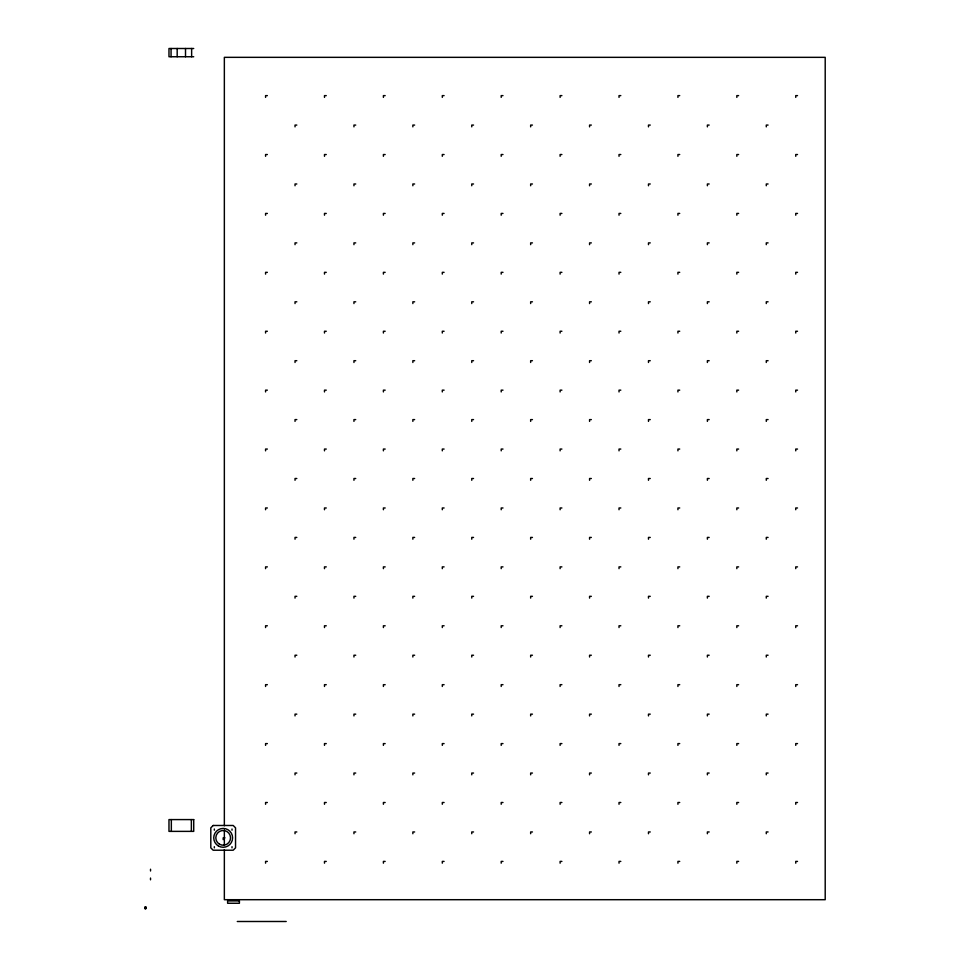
<?xml version="1.0" encoding="UTF-8"?>
<svg xmlns="http://www.w3.org/2000/svg" width="970" height="970" viewBox="0 0 970 970"><rect width="100%" height="100%" fill="white"/><g stroke="black" fill="none" stroke-linecap="round" stroke-linejoin="round"><path stroke-width="1.45" d="M144.845 908.308C145.561 906.744 143.899 909.084 145.827 908.538M144.845 907.447L145.839 907.277L145.815 908.563M193.721 48.5L168.974 48.5L168.974 56.745L193.721 56.745M267.356 95.63L265.586 95.63L265.586 97.388M326.259 95.63L324.489 95.63L324.489 97.388M385.163 95.63L383.405 95.63L383.405 97.388M444.078 95.63L442.308 95.63L442.308 97.388M502.981 95.63L501.211 95.63L501.211 97.388M561.885 95.63L560.114 95.63L560.114 97.388M620.8 95.63L619.03 95.63L619.03 97.388M679.703 95.63L677.933 95.63L677.933 97.388M738.606 95.63L736.836 95.63L736.836 97.388M797.51 95.63L795.752 95.63L795.752 97.388M296.808 125.081L295.038 125.081L295.038 126.852M355.711 125.081L353.953 125.081L353.953 126.852M414.626 125.081L412.856 125.081L412.856 126.852M473.53 125.081L471.759 125.081L471.759 126.852M532.433 125.081L530.663 125.081L530.663 126.852M591.336 125.081L589.578 125.081L589.578 126.852M650.252 125.081L648.481 125.081L648.481 126.852M709.155 125.081L707.385 125.081L707.385 126.852M768.058 125.081L766.288 125.081L766.288 126.852M267.356 154.533L265.586 154.533L265.586 156.303M326.259 154.533L324.489 154.533L324.489 156.303M385.163 154.533L383.405 154.533L383.405 156.303M444.078 154.533L442.308 154.533L442.308 156.303M502.981 154.533L501.211 154.533L501.211 156.303M561.885 154.533L560.114 154.533L560.114 156.303M620.8 154.533L619.03 154.533L619.03 156.303M679.703 154.533L677.933 154.533L677.933 156.303M738.606 154.533L736.836 154.533L736.836 156.303M797.51 154.533L795.752 154.533L795.752 156.303M296.808 183.985L295.038 183.985L295.038 185.755M355.711 183.985L353.953 183.985L353.953 185.755M414.626 183.985L412.856 183.985L412.856 185.755M473.53 183.985L471.759 183.985L471.759 185.755M532.433 183.985L530.663 183.985L530.663 185.755M591.336 183.985L589.578 183.985L589.578 185.755M650.252 183.985L648.481 183.985L648.481 185.755M709.155 183.985L707.385 183.985L707.385 185.755M768.058 183.985L766.288 183.985L766.288 185.755M267.356 213.436L265.586 213.436L265.586 215.207M326.259 213.436L324.489 213.436L324.489 215.207M385.163 213.436L383.405 213.436L383.405 215.207M444.078 213.436L442.308 213.436L442.308 215.207M502.981 213.436L501.211 213.436L501.211 215.207M561.885 213.436L560.114 213.436L560.114 215.207M620.8 213.436L619.03 213.436L619.03 215.207M679.703 213.436L677.933 213.436L677.933 215.207M738.606 213.436L736.836 213.436L736.836 215.207M797.51 213.436L795.752 213.436L795.752 215.207M296.808 242.888L295.038 242.888L295.038 244.658M355.711 242.888L353.953 242.888L353.953 244.658M414.626 242.888L412.856 242.888L412.856 244.658M473.53 242.888L471.759 242.888L471.759 244.658M532.433 242.888L530.663 242.888L530.663 244.658M591.336 242.888L589.578 242.888L589.578 244.658M650.252 242.888L648.481 242.888L648.481 244.658M709.155 242.888L707.385 242.888L707.385 244.658M768.058 242.888L766.288 242.888L766.288 244.658M267.356 272.34L265.586 272.34L265.586 274.11M326.259 272.34L324.489 272.34L324.489 274.11M385.163 272.34L383.405 272.34L383.405 274.11M444.078 272.34L442.308 272.34L442.308 274.11M502.981 272.34L501.211 272.34L501.211 274.11M561.885 272.34L560.114 272.34L560.114 274.11M620.8 272.34L619.03 272.34L619.03 274.11M679.703 272.34L677.933 272.34L677.933 274.11M738.606 272.34L736.836 272.34L736.836 274.11M797.51 272.34L795.752 272.34L795.752 274.11M296.808 301.803L295.038 301.803L295.038 303.561M355.711 301.803L353.953 301.803L353.953 303.561M414.626 301.803L412.856 301.803L412.856 303.561M473.53 301.803L471.759 301.803L471.759 303.561M532.433 301.803L530.663 301.803L530.663 303.561M591.336 301.803L589.578 301.803L589.578 303.561M650.252 301.803L648.481 301.803L648.481 303.561M709.155 301.803L707.385 301.803L707.385 303.561M768.058 301.803L766.288 301.803L766.288 303.561M267.356 331.255L265.586 331.255L265.586 333.025M326.259 331.255L324.489 331.255L324.489 333.025M385.163 331.255L383.405 331.255L383.405 333.025M444.078 331.255L442.308 331.255L442.308 333.025M502.981 331.255L501.211 331.255L501.211 333.025M561.885 331.255L560.114 331.255L560.114 333.025M620.8 331.255L619.03 331.255L619.03 333.025M679.703 331.255L677.933 331.255L677.933 333.025M738.606 331.255L736.836 331.255L736.836 333.025M797.51 331.255L795.752 331.255L795.752 333.025M296.808 360.707L295.038 360.707L295.038 362.477M355.711 360.707L353.953 360.707L353.953 362.477M414.626 360.707L412.856 360.707L412.856 362.477M473.53 360.707L471.759 360.707L471.759 362.477M532.433 360.707L530.663 360.707L530.663 362.477M591.336 360.707L589.578 360.707L589.578 362.477M650.252 360.707L648.481 360.707L648.481 362.477M709.155 360.707L707.385 360.707L707.385 362.477M768.058 360.707L766.288 360.707L766.288 362.477M267.356 390.158L265.586 390.158L265.586 391.928M326.259 390.158L324.489 390.158L324.489 391.928M385.163 390.158L383.405 390.158L383.405 391.928M444.078 390.158L442.308 390.158L442.308 391.928M502.981 390.158L501.211 390.158L501.211 391.928M561.885 390.158L560.114 390.158L560.114 391.928M620.8 390.158L619.03 390.158L619.03 391.928M679.703 390.158L677.933 390.158L677.933 391.928M738.606 390.158L736.836 390.158L736.836 391.928M797.51 390.158L795.752 390.158L795.752 391.928M296.808 419.61L295.038 419.61L295.038 421.38M355.711 419.61L353.953 419.61L353.953 421.38M414.626 419.61L412.856 419.61L412.856 421.38M473.53 419.61L471.759 419.61L471.759 421.38M532.433 419.61L530.663 419.61L530.663 421.38M591.336 419.61L589.578 419.61L589.578 421.38M650.252 419.61L648.481 419.61L648.481 421.38M709.155 419.61L707.385 419.61L707.385 421.38M768.058 419.61L766.288 419.61L766.288 421.38M267.356 449.061L265.586 449.061L265.586 450.832M326.259 449.061L324.489 449.061L324.489 450.832M385.163 449.061L383.405 449.061L383.405 450.832M444.078 449.061L442.308 449.061L442.308 450.832M502.981 449.061L501.211 449.061L501.211 450.832M561.885 449.061L560.114 449.061L560.114 450.832M620.8 449.061L619.03 449.061L619.03 450.832M679.703 449.061L677.933 449.061L677.933 450.832M738.606 449.061L736.836 449.061L736.836 450.832M797.51 449.061L795.752 449.061L795.752 450.832M296.808 478.513L295.038 478.513L295.038 480.283M355.711 478.513L353.953 478.513L353.953 480.283M414.626 478.513L412.856 478.513L412.856 480.283M473.53 478.513L471.759 478.513L471.759 480.283M532.433 478.513L530.663 478.513L530.663 480.283M591.336 478.513L589.578 478.513L589.578 480.283M650.252 478.513L648.481 478.513L648.481 480.283M709.155 478.513L707.385 478.513L707.385 480.283M768.058 478.513L766.288 478.513L766.288 480.283M267.356 507.977L265.586 507.977L265.586 509.735M326.259 507.977L324.489 507.977L324.489 509.735M385.163 507.977L383.405 507.977L383.405 509.735M444.078 507.977L442.308 507.977L442.308 509.735M502.981 507.977L501.211 507.977L501.211 509.735M561.885 507.977L560.114 507.977L560.114 509.735M620.8 507.977L619.03 507.977L619.03 509.735M679.703 507.977L677.933 507.977L677.933 509.735M738.606 507.977L736.836 507.977L736.836 509.735M797.51 507.977L795.752 507.977L795.752 509.735M296.808 537.428L295.038 537.428L295.038 539.199M355.711 537.428L353.953 537.428L353.953 539.199M414.626 537.428L412.856 537.428L412.856 539.199M473.53 537.428L471.759 537.428L471.759 539.199M532.433 537.428L530.663 537.428L530.663 539.199M591.336 537.428L589.578 537.428L589.578 539.199M650.252 537.428L648.481 537.428L648.481 539.199M709.155 537.428L707.385 537.428L707.385 539.199M768.058 537.428L766.288 537.428L766.288 539.199M267.356 566.88L265.586 566.88L265.586 568.65M326.259 566.88L324.489 566.88L324.489 568.65M385.163 566.88L383.405 566.88L383.405 568.65M444.078 566.88L442.308 566.88L442.308 568.65M502.981 566.88L501.211 566.88L501.211 568.65M561.885 566.88L560.114 566.88L560.114 568.65M620.8 566.88L619.03 566.88L619.03 568.65M679.703 566.88L677.933 566.88L677.933 568.65M738.606 566.88L736.836 566.88L736.836 568.65M797.51 566.88L795.752 566.88L795.752 568.65M296.808 596.332L295.038 596.332L295.038 598.102M355.711 596.332L353.953 596.332L353.953 598.102M414.626 596.332L412.856 596.332L412.856 598.102M473.53 596.332L471.759 596.332L471.759 598.102M532.433 596.332L530.663 596.332L530.663 598.102M591.336 596.332L589.578 596.332L589.578 598.102M650.252 596.332L648.481 596.332L648.481 598.102M709.155 596.332L707.385 596.332L707.385 598.102M768.058 596.332L766.288 596.332L766.288 598.102M267.356 625.783L265.586 625.783L265.586 627.554M326.259 625.783L324.489 625.783L324.489 627.554M385.163 625.783L383.405 625.783L383.405 627.554M444.078 625.783L442.308 625.783L442.308 627.554M502.981 625.783L501.211 625.783L501.211 627.554M561.885 625.783L560.114 625.783L560.114 627.554M620.8 625.783L619.03 625.783L619.03 627.554M679.703 625.783L677.933 625.783L677.933 627.554M738.606 625.783L736.836 625.783L736.836 627.554M797.51 625.783L795.752 625.783L795.752 627.554M296.808 655.235L295.038 655.235L295.038 657.005M355.711 655.235L353.953 655.235L353.953 657.005M414.626 655.235L412.856 655.235L412.856 657.005M473.53 655.235L471.759 655.235L471.759 657.005M532.433 655.235L530.663 655.235L530.663 657.005M591.336 655.235L589.578 655.235L589.578 657.005M650.252 655.235L648.481 655.235L648.481 657.005M709.155 655.235L707.385 655.235L707.385 657.005M768.058 655.235L766.288 655.235L766.288 657.005M267.356 684.687L265.586 684.687L265.586 686.457M326.259 684.687L324.489 684.687L324.489 686.457M385.163 684.687L383.405 684.687L383.405 686.457M444.078 684.687L442.308 684.687L442.308 686.457M502.981 684.687L501.211 684.687L501.211 686.457M561.885 684.687L560.114 684.687L560.114 686.457M620.8 684.687L619.03 684.687L619.03 686.457M679.703 684.687L677.933 684.687L677.933 686.457M738.606 684.687L736.836 684.687L736.836 686.457M797.51 684.687L795.752 684.687L795.752 686.457M296.808 714.15L295.038 714.15L295.038 715.909M355.711 714.15L353.953 714.15L353.953 715.909M414.626 714.15L412.856 714.15L412.856 715.909M473.53 714.15L471.759 714.15L471.759 715.909M532.433 714.15L530.663 714.15L530.663 715.909M591.336 714.15L589.578 714.15L589.578 715.909M650.252 714.15L648.481 714.15L648.481 715.909M709.155 714.15L707.385 714.15L707.385 715.909M768.058 714.15L766.288 714.15L766.288 715.909M267.356 743.602L265.586 743.602L265.586 745.372M326.259 743.602L324.489 743.602L324.489 745.372M385.163 743.602L383.405 743.602L383.405 745.372M444.078 743.602L442.308 743.602L442.308 745.372M502.981 743.602L501.211 743.602L501.211 745.372M561.885 743.602L560.114 743.602L560.114 745.372M620.8 743.602L619.03 743.602L619.03 745.372M679.703 743.602L677.933 743.602L677.933 745.372M738.606 743.602L736.836 743.602L736.836 745.372M797.51 743.602L795.752 743.602L795.752 745.372M296.808 773.054L295.038 773.054L295.038 774.824M355.711 773.054L353.953 773.054L353.953 774.824M414.626 773.054L412.856 773.054L412.856 774.824M473.53 773.054L471.759 773.054L471.759 774.824M532.433 773.054L530.663 773.054L530.663 774.824M591.336 773.054L589.578 773.054L589.578 774.824M650.252 773.054L648.481 773.054L648.481 774.824M709.155 773.054L707.385 773.054L707.385 774.824M768.058 773.054L766.288 773.054L766.288 774.824M267.356 802.505L265.586 802.505L265.586 804.275M326.259 802.505L324.489 802.505L324.489 804.275M385.163 802.505L383.405 802.505L383.405 804.275M444.078 802.505L442.308 802.505L442.308 804.275M502.981 802.505L501.211 802.505L501.211 804.275M561.885 802.505L560.114 802.505L560.114 804.275M620.8 802.505L619.03 802.505L619.03 804.275M679.703 802.505L677.933 802.505L677.933 804.275M738.606 802.505L736.836 802.505L736.836 804.275M797.51 802.505L795.752 802.505L795.752 804.275M296.808 831.957L295.038 831.957L295.038 833.727M355.711 831.957L353.953 831.957L353.953 833.727M414.626 831.957L412.856 831.957L412.856 833.727M473.53 831.957L471.759 831.957L471.759 833.727M532.433 831.957L530.663 831.957L530.663 833.727M591.336 831.957L589.578 831.957L589.578 833.727M650.252 831.957L648.481 831.957L648.481 833.727M709.155 831.957L707.385 831.957L707.385 833.727M768.058 831.957L766.288 831.957L766.288 833.727M224.943 837.85L223.173 837.85L223.173 839.62M267.356 861.409L265.586 861.409L265.586 863.179M326.259 861.409L324.489 861.409L324.489 863.179M385.163 861.409L383.405 861.409L383.405 863.179M444.078 861.409L442.308 861.409L442.308 863.179M502.981 861.409L501.211 861.409L501.211 863.179M561.885 861.409L560.114 861.409L560.114 863.179M620.8 861.409L619.03 861.409L619.03 863.179M679.703 861.409L677.933 861.409L677.933 863.179M738.606 861.409L736.836 861.409L736.836 863.179M797.51 861.409L795.752 861.409L795.752 863.179M237.286 921.5L286.211 921.488M232.012 829.01L232.012 830.187M232.012 846.689L232.012 847.865M227.623 899.602L227.623 900.318M224.349 825.797L224.349 57.339L825.203 57.339L825.203 899.699L224.349 899.699L224.349 849.708M224.349 830.005L224.349 845.464M214.334 829.01L214.334 830.187M214.334 846.689L214.334 847.865M191.636 48.5L191.636 56.745M191.369 819.589L191.369 831.375M185.512 48.5L185.512 56.745M177.183 48.5L177.183 56.745M171.338 819.589L171.338 831.375M171.06 48.5L171.06 56.745M150.532 869.229L150.532 870.987M150.52 878.044L150.52 879.814M145.415 907.277L145.367 908.466M213.157 825.482L210.805 827.834L210.805 847.865L213.157 850.217L233.188 850.217L235.54 847.865L235.54 827.834L233.188 825.482L213.157 825.482M193.721 819.589L168.974 819.589L168.974 831.375L193.721 831.375L193.721 819.589M239.408 900.912L227.623 900.912L227.623 903.264L239.408 903.264L239.408 900.912M145.9 907.144L144.797 907.144L144.797 908.587L145.9 908.587L145.9 907.144M219.487 844.227A7.36 7.36 0 0 0 230.533 837.85A7.36 7.36 0 0 0 219.487 831.472A7.36 7.36 0 0 0 219.487 844.227M218.456 846.01A9.421 9.421 0 0 0 232.594 837.85A9.421 9.421 0 0 0 218.456 829.689A9.421 9.421 0 0 0 218.456 846.01"/></g></svg>
